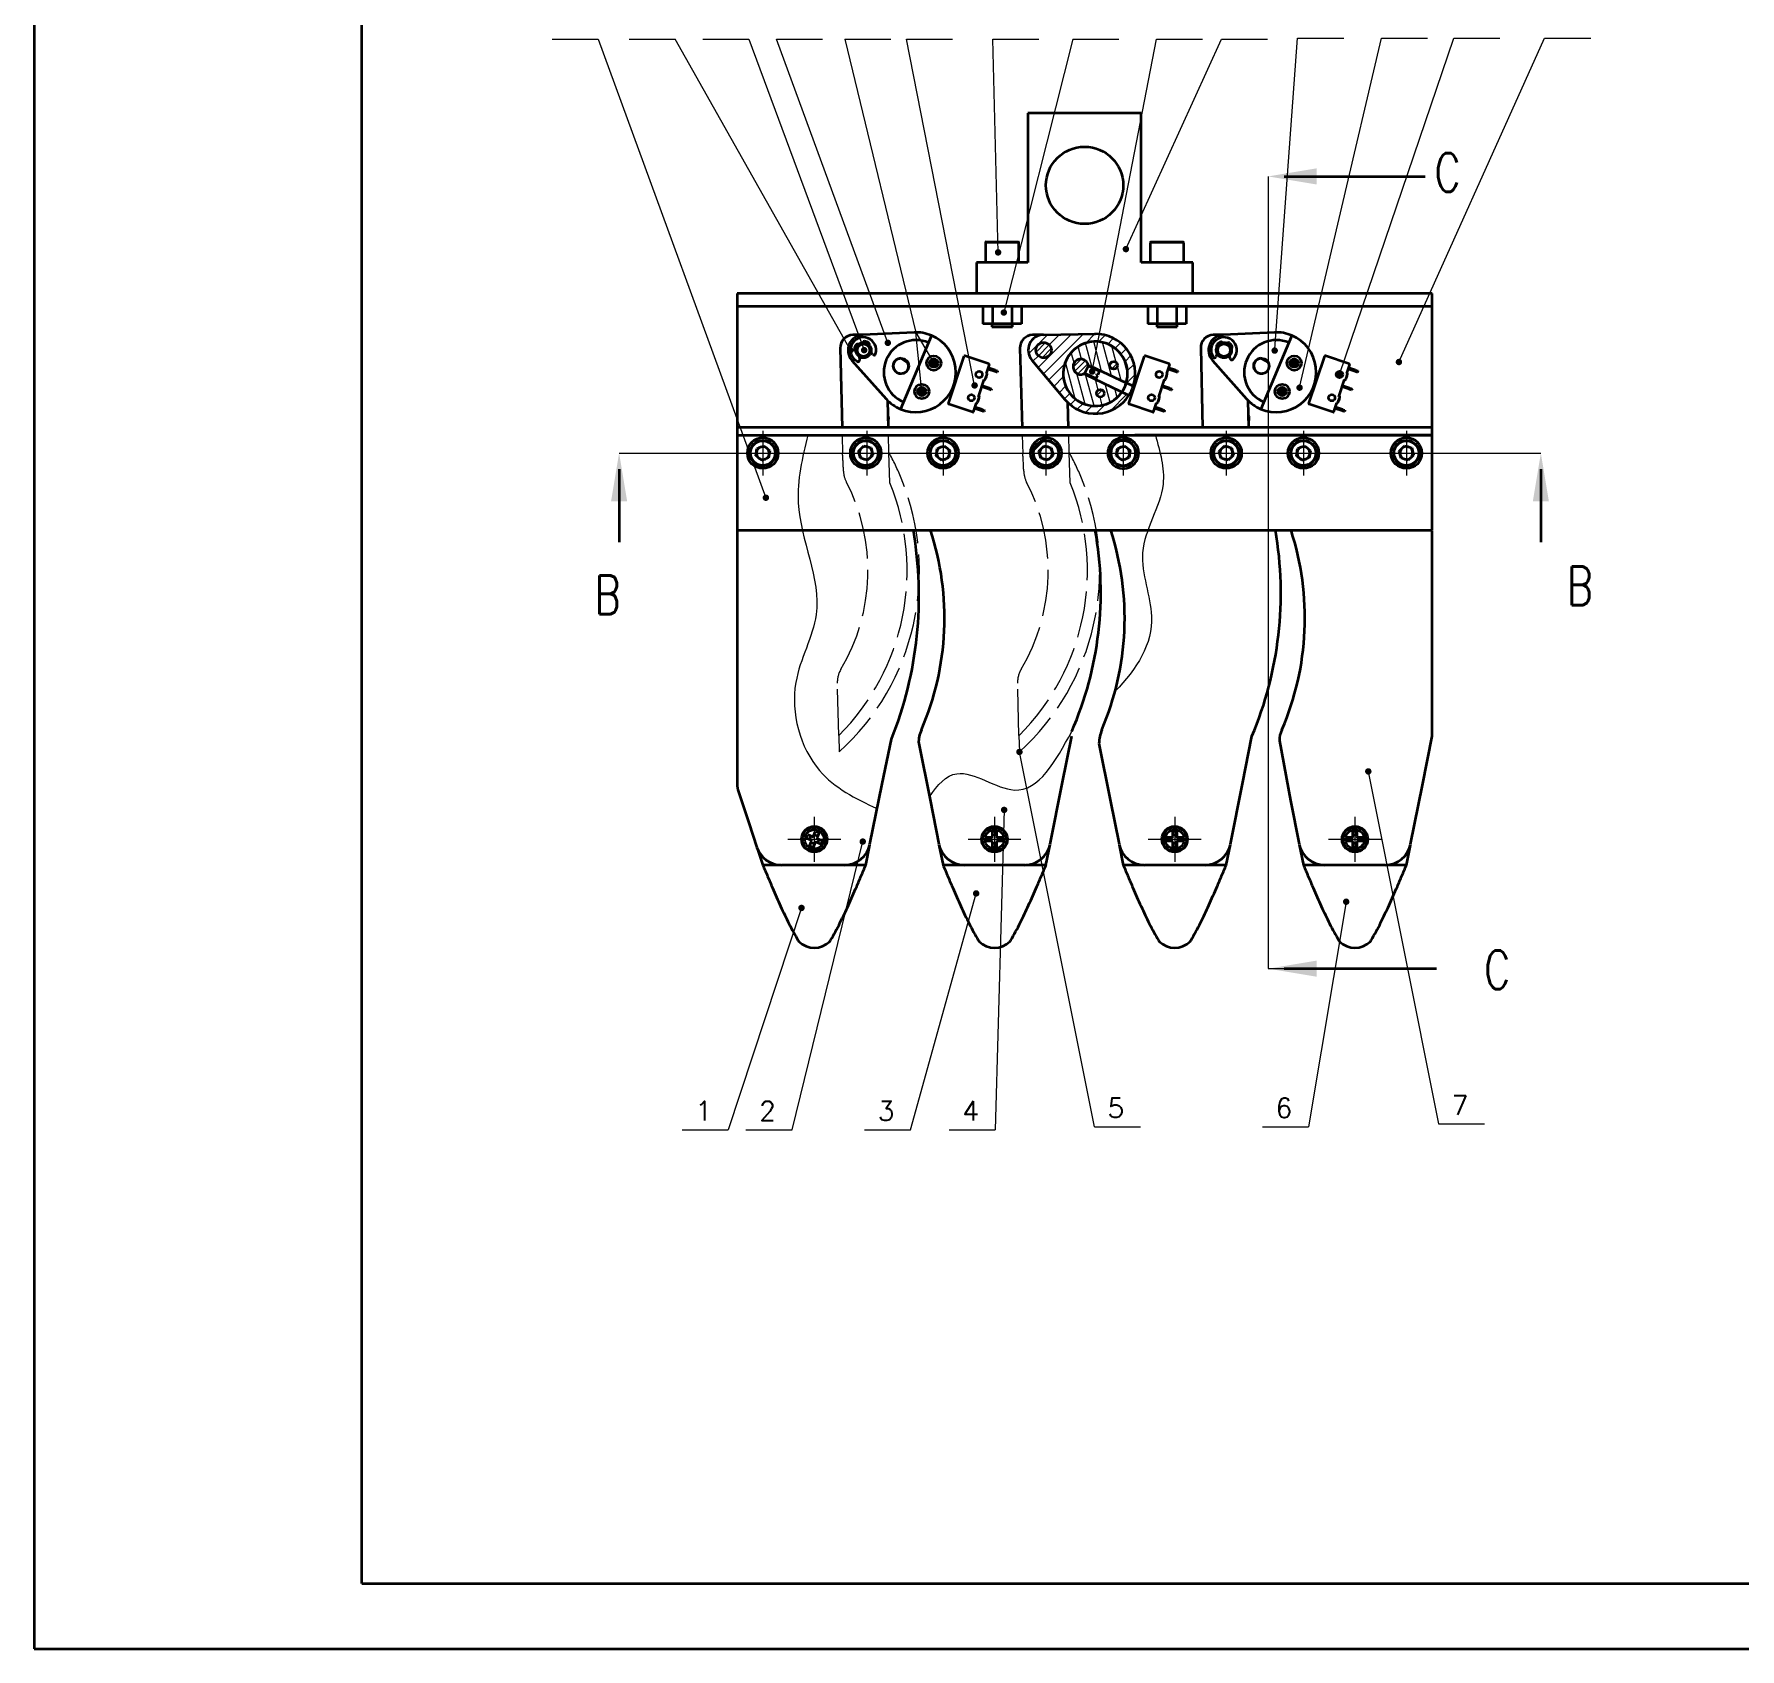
# Model space of a CAD drawing. Header units: millimetres. Extents: x -911 to -609, y -101 to 113.
# Drawn here: x -911.4 to -778.8, y -101.3 to 24.1 of the extents above; entities that cross this region are included whole.
import ezdxf

# ---------------------------------------------------------------- set-up
doc = ezdxf.new("R2010")
doc.units = ezdxf.units.MM
doc.header["$LTSCALE"] = 0.3
doc.linetypes.add('ACAD_ISO02W100', pattern=[15, 12, -3])
doc.linetypes.add('CENTER', pattern=[50.8, 31.75, -6.35, 6.35, -6.35])
for name, color, linetype, lineweight in [('中心线', 7, 'CENTER', 20), ('剖面线', 7, 'Continuous', 20), ('图框', 7, 'Continuous', 35), ('尺寸线', 7, 'Continuous', 20), ('粗实线', 7, 'Continuous', 35), ('虚线', 7, 'ACAD_ISO02W100', 20)]:
    doc.layers.add(name, color=color, linetype=linetype, lineweight=lineweight)
doc.styles.add('SLDTEXTSTYLE0', font='TXT', dxfattribs={"width": 0.75, "bigfont": 'bigfont'})
doc.styles.add('我的样式', font='txt.shx', dxfattribs={"bigfont": 'gbcbig.shx'})

msp = doc.modelspace()

# ---------------------------------------------------------------- hatches: boundary and pattern name
at = {"layer": '剖面线'}
h = msp.add_hatch(dxfattribs=at)
h.set_pattern_fill('ANSI31', color=256, scale=0.2, style=0)
h.paths.add_polyline_path([(-826.514, -2.991), (-825.964, -3.243, 0.5105142), (-828.909, 0.825), (-832.949, 0.761), (-832.976, 0.761, 0.6234182), (-833.849, -1.21), (-831.285, -4.267, 0.5058236), (-826.3, -3.95), (-826.847, -3.689, -12.8641241)])
h.paths.add_polyline_path([(-832.33, -0.438, -1), (-833.53, -0.438, -1)], flags=16)
h = msp.add_hatch(dxfattribs=at)
h.set_pattern_fill('ANSI31', color=256, scale=0.1, style=0)
edge = h.paths.add_edge_path()
edge.add_line((-829.799, -2.279), (-829.799, -2.279))
edge.add_spline(control_points=[(-829.799, -2.279), (-829.799, -2.279), (-829.799, -2.279), (-829.799, -2.279)], knot_values=[0.9998418, 0.9998418, 0.9998418, 0.9998418, 1, 1, 1, 1], degree=3, periodic=0)
edge.add_arc((-830.046, -1.732), 0.6, 294.38684, 312.88938)
edge.add_line((-829.638, -2.172), (-829.638, -1.942))
edge.add_line((-829.638, -1.942), (-829.452, -1.812))
edge.add_arc((-830.046, -1.732), 0.6, 352.36605, 397.06116)
edge.add_arc((-830.046, -1.732), 0.6, 37.06116, 294.38573)
h.paths.add_polyline_path([(-833.53, -0.438, 1), (-832.33, -0.438, 1)])
h.paths.add_polyline_path([(-827.79, -1.624, 1), (-827.19, -1.624, 1)])
h.paths.add_polyline_path([(-828.224, -3.789, 1), (-828.824, -3.789, 1)])
h = msp.add_hatch(dxfattribs=at)
h.set_pattern_fill('ANSI31', color=256, scale=0.2, angle=60, style=0)
h.paths.add_polyline_path([(-826.847, -3.689), (-829.799, -2.279, -2.7412524), (-829.466, -1.582), (-826.514, -2.991, 12.8641241)])
h.paths.add_polyline_path([(-827.19, -1.624, -1), (-827.79, -1.624, -1)], flags=16)
h.paths.add_polyline_path([(-828.224, -3.789, -1), (-828.824, -3.789, -1)], flags=16)
at = {"layer": '粗实线'}
h = msp.add_hatch(dxfattribs=at)
h.set_pattern_fill('ANSI31', color=256, style=0)
h.set_pattern_definition([(45, (-946.5234, -301.1568), (-2.245064, 2.245064), [])])
edge = h.paths.add_edge_path(flags=0)
edge.add_arc((-840.748, -8.436), 1.2, 0, 360)
edge = h.paths.add_edge_path(flags=0)
edge.add_arc((-840.748, -8.436), 0.6, 0, 360)
h = msp.add_hatch(dxfattribs=at)
h.set_pattern_fill('ANSI31', color=256, style=0)
h.set_pattern_definition([(45, (-960.5234, -301.1568), (-2.245064, 2.245064), [])])
edge = h.paths.add_edge_path(flags=0)
edge.add_arc((-832.748, -8.436), 1.2, 0, 360)
edge = h.paths.add_edge_path(flags=0)
edge.add_arc((-832.748, -8.436), 0.6, 0, 360)

# ---------------------------------------------------------------- linework, layer by layer
at = {"layer": '中心线'}
for p, q in [((-854.748, -6.695), (-854.748, -10.178)), ((-846.671, -6.695), (-846.671, -10.178)), ((-840.748, -6.695), (-840.748, -10.178)), ((-832.748, -6.695), (-832.748, -10.178)), ((-826.748, -6.695), (-826.748, -10.178)), ((-818.748, -6.695), (-818.748, -10.178)), ((-812.748, -6.695), (-812.748, -10.178)), ((-804.748, -6.695), (-804.748, -10.178)), ((-850.748, -36.695), (-850.748, -40.178)), ((-836.748, -36.695), (-836.748, -40.178)), ((-822.748, -36.695), (-822.748, -40.178)), ((-808.748, -36.695), (-808.748, -40.178)), ((-852.801, -38.436), (-848.695, -38.436)), ((-838.801, -38.436), (-834.695, -38.436)), ((-824.801, -38.436), (-820.695, -38.436)), ((-810.801, -38.436), (-806.695, -38.436))]:
    msp.add_line(p, q, dxfattribs=at)
at = {"layer": '中心线', "ltscale": 0.5}
for p, q in [((-856.801, -8.436), (-839.548, -8.436)), ((-839.548, -8.436), (-825.859, -8.436)), ((-825.859, -8.436), (-802.695, -8.436))]:
    msp.add_line(p, q, dxfattribs=at)
at = {"layer": '图框'}
for p, q in [((-911.357, 112.512), (-911.357, -101.328)), ((-885.902, -96.237), (-885.902, 107.399)), ((-885.902, -96.237), (-614.048, -96.237)), ((-911.357, -101.328), (-608.957, -101.328)), ((-911.357, -101.328), (-608.957, -101.328))]:
    msp.add_line(p, q, dxfattribs=at)
at = {"layer": '尺寸线'}
for p, q in [((-871.122, 23.706), (-867.543, 23.706)), ((-867.543, 23.706), (-854.509, -11.903)), ((-865.14, 23.706), (-861.562, 23.706)), ((-847.942, -0.439), (-861.562, 23.706)), ((-859.405, 23.706), (-855.827, 23.706)), ((-855.827, 23.706), (-846.874, -0.438)), ((-853.685, 23.706), (-850.107, 23.706)), ((-845.039, 0.127), (-853.685, 23.706)), ((-848.382, 23.706), (-844.804, 23.706)), ((-848.382, 23.706), (-842.853, 0.942)), ((-843.593, 23.706), (-840.015, 23.706)), ((-838.292, -3.182), (-843.593, 23.706)), ((-836.872, 23.706), (-833.293, 23.706)), ((-836.468, 7.154), (-836.872, 23.706)), ((-830.675, 23.706), (-836.023, 2.48)), ((-830.675, 23.706), (-827.097, 23.706)), ((-829.16, -2.094), (-824.161, 23.706)), ((-826.541, 7.41), (-819.118, 23.706)), ((-824.161, 23.706), (-820.583, 23.706)), ((-819.118, 23.706), (-815.54, 23.706)), ((-814.981, -0.349), (-813.197, 23.805)), ((-813.197, 23.805), (-809.619, 23.805)), ((-813.049, -3.354), (-806.683, 23.805)), ((-809.948, -2.334), (-801.066, 23.805)), ((-806.683, 23.805), (-803.105, 23.805)), ((-805.329, -1.362), (-794.009, 23.805)), ((-801.066, 23.805), (-797.487, 23.805)), ((-794.009, 23.805), (-790.431, 23.805)), ((-815.483, 13.056), (-815.483, -48.487)), ((-842.853, 0.942), (-841.465, -1.442)), ((-842.398, -3.653), (-842.853, 0.942)), ((-811.997, -3.365), (-811.997, -3.365)), ((-811.997, -3.365), (-811.997, -3.365)), ((-865.911, -8.436), (-794.304, -8.436)), ((-828.992, -60.768), (-834.811, -31.65)), ((-807.709, -33.163), (-802.255, -60.55)), ((-835.999, -36.155), (-836.692, -60.999)), ((-852.479, -60.999), (-846.985, -38.616)), ((-843.264, -60.999), (-838.173, -42.64)), ((-809.428, -43.286), (-812.36, -60.768)), ((-851.742, -43.772), (-857.443, -60.999)), ((-815.483, -48.487), (-812.566, -48.487)), ((-828.992, -60.768), (-825.414, -60.768)), ((-815.938, -60.768), (-812.36, -60.768)), ((-802.255, -60.55), (-798.676, -60.55)), ((-861.021, -60.999), (-857.443, -60.999)), ((-856.057, -60.999), (-852.479, -60.999)), ((-846.842, -60.999), (-843.264, -60.999)), ((-840.271, -60.999), (-836.692, -60.999))]:
    msp.add_line(p, q, dxfattribs=at)
at = {"layer": '尺寸线', "const_width": 0.25}
for points in [[(-836.593, 7.154, -1), (-836.343, 7.154, -1)], [(-826.666, 7.41, -1), (-826.416, 7.41, -1)], [(-836.148, 2.48, -1), (-835.898, 2.48, -1)], [(-845.164, 0.127, -1), (-844.914, 0.127, -1)], [(-848.067, -0.451, -1), (-847.817, -0.451, -1)], [(-846.999, -0.438, -1), (-846.749, -0.438, -1)], [(-841.59, -1.442, -1), (-841.34, -1.442, -1)], [(-815.106, -0.474, -1), (-814.856, -0.474, -1)], [(-805.454, -1.362, -1), (-805.204, -1.362, -1)], [(-829.285, -2.094, -1), (-829.035, -2.094, -1)], [(-810.073, -2.334, -1), (-809.823, -2.334, -1)], [(-842.523, -3.653, -1), (-842.273, -3.653, -1)], [(-838.417, -3.182, -1), (-838.167, -3.182, -1)], [(-813.174, -3.354, -1), (-812.924, -3.354, -1)], [(-854.634, -11.903, -1), (-854.384, -11.903, -1)], [(-834.936, -31.65, -1), (-834.686, -31.65, -1)], [(-807.834, -33.163, -1), (-807.584, -33.163, -1)], [(-836.124, -36.155, -1), (-835.874, -36.155, -1)], [(-847.11, -38.616, -1), (-846.86, -38.616, -1)], [(-838.298, -42.64, -1), (-838.048, -42.64, -1)], [(-851.867, -43.772, -1), (-851.617, -43.772, -1)], [(-809.553, -43.286, -1), (-809.303, -43.286, -1)]]:
    msp.add_lwpolyline(points, format="xyb", close=True, dxfattribs=at)
at = {"layer": '尺寸线'}
for points, knots in [([(-851.257, -7.036), (-851.677, -8.781), (-852.796, -13.422), (-849.225, -20.047), (-853.168, -26.562), (-851.304, -33.341), (-847.556, -35.288), (-845.87, -36.049)], [0, 0, 0, 0, 5.303939, 14.1078725, 19.6095613, 26.6996429, 32.0701638, 32.0701638, 32.0701638, 32.0701638]), ([(-824.25, -7.036), (-823.885, -8.318), (-822.993, -11.45), (-826.211, -15.887), (-823.57, -21.902), (-825.682, -25.172), (-827.388, -26.962)], [0, 0, 0, 0, 3.8507957, 9.414289, 14.4012414, 21.2462328, 21.2462328, 21.2462328, 21.2462328]), ([(-841.808, -35.136), (-841.185, -34.208), (-839.456, -32.281), (-834.213, -36.416), (-832.018, -32.388), (-830.748, -30.059)], [1.1776836, 1.1776836, 1.1776836, 1.1776836, 4.1231946, 8.7678803, 15.1371225, 15.1371225, 15.1371225, 15.1371225])]:
    msp.add_open_spline(points, degree=3, knots=knots, dxfattribs=at)
for points in [[(-811.733, 12.431), (-815.483, 13.056), (-811.733, 13.681)], [(-866.536, -12.186), (-865.911, -8.436), (-865.286, -12.186)], [(-794.929, -12.186), (-794.304, -8.436), (-793.679, -12.186)], [(-811.733, -49.112), (-815.483, -48.487), (-811.733, -47.862)]]:
    msp.add_solid(points, dxfattribs=at)
at = {"layer": '粗实线'}
for p, q in [((-834.148, 17.964), (-834.148, 6.364)), ((-825.348, 17.964), (-834.148, 17.964)), ((-825.348, 6.364), (-825.348, 17.964)), ((-837.408, 7.964), (-834.888, 7.964)), ((-824.608, 7.964), (-822.088, 7.964)), ((-837.448, 7.924), (-837.448, 6.364)), ((-834.848, 7.924), (-837.448, 7.924)), ((-834.848, 6.364), (-834.848, 7.924)), ((-824.648, 7.924), (-824.648, 6.364)), ((-822.048, 7.924), (-824.648, 7.924)), ((-822.048, 6.364), (-822.048, 7.924)), ((-834.148, 6.364), (-838.148, 6.364)), ((-838.148, 6.364), (-838.148, 3.964)), ((-821.348, 6.364), (-825.348, 6.364)), ((-821.348, 3.964), (-821.348, 6.364)), ((-856.748, 3.964), (-856.748, 2.964)), ((-802.748, 3.964), (-856.748, 3.964)), ((-802.748, 3.964), (-856.748, 3.964)), ((-856.748, 3.564), (-856.748, 2.964)), ((-856.748, 2.964), (-839.548, 2.964)), ((-856.748, 2.964), (-856.748, -6.401)), ((-856.748, 2.964), (-802.748, 2.964)), ((-856.748, 2.964), (-856.748, -6.436)), ((-839.548, 2.964), (-825.859, 2.964)), ((-837.649, 2.964), (-837.649, 1.604)), ((-836.899, 2.964), (-836.899, 1.604)), ((-835.397, 2.964), (-835.397, 1.604)), ((-834.647, 2.964), (-834.647, 1.604)), ((-824.849, 2.964), (-824.849, 1.604)), ((-824.099, 2.964), (-824.099, 1.604)), ((-822.597, 2.964), (-822.597, 1.604)), ((-821.847, 2.964), (-821.847, 1.604)), ((-802.748, 2.964), (-802.748, 3.964)), ((-802.748, -7.036), (-802.748, 3.564)), ((-802.748, -6.405), (-802.748, 2.964)), ((-836.899, 1.604), (-837.649, 1.604)), ((-836.948, 1.604), (-836.948, 1.384)), ((-836.948, 1.384), (-836.928, 1.364)), ((-836.948, 1.384), (-835.348, 1.384)), ((-835.368, 1.364), (-836.928, 1.364)), ((-835.397, 1.604), (-836.899, 1.604)), ((-834.647, 1.604), (-835.397, 1.604)), ((-835.368, 1.364), (-835.348, 1.384)), ((-835.348, 1.384), (-835.348, 1.604)), ((-824.099, 1.604), (-824.849, 1.604)), ((-824.148, 1.604), (-824.148, 1.384)), ((-824.148, 1.384), (-824.128, 1.364)), ((-824.148, 1.384), (-822.548, 1.384)), ((-822.568, 1.364), (-824.128, 1.364)), ((-822.597, 1.604), (-824.099, 1.604)), ((-821.847, 1.604), (-822.597, 1.604)), ((-822.568, 1.364), (-822.548, 1.384)), ((-822.548, 1.384), (-822.548, 1.604)), ((-846.964, 0.761), (-847.751, 0.744)), ((-842.991, 0.939), (-846.978, 0.76)), ((-841.646, 0.697), (-844.059, -5.014)), ((-832.949, 0.761), (-833.801, 0.738)), ((-832.949, 0.761), (-828.909, 0.825)), ((-818.964, 0.761), (-819.751, 0.744)), ((-814.991, 0.939), (-818.978, 0.76)), ((-813.646, 0.697), (-816.059, -5.014)), ((-848.728, -0.278), (-848.593, -6.436)), ((-847.821, -1.236), (-845.169, -4.218)), ((-847.259, -0.948), (-847.23, -1.206)), ((-846.197, -0.777), (-846.358, -0.575)), ((-844.034, -1.068), (-843.469, -1.416)), ((-841.694, -1.469), (-841.602, -1.257)), ((-841.602, -1.257), (-841.373, -1.23)), ((-841.465, -1.442), (-841.602, -1.257)), ((-841.465, -1.442), (-841.373, -1.23)), ((-841.373, -1.23), (-841.235, -1.415)), ((-840.322, -4.589), (-839.097, -0.908)), ((-837.186, -1.502), (-839.046, -0.883)), ((-834.773, -0.289), (-834.604, -6.436)), ((-833.849, -1.21), (-831.285, -4.267)), ((-826.322, -4.589), (-825.097, -0.908)), ((-823.186, -1.502), (-825.046, -0.883)), ((-820.728, -0.278), (-820.593, -6.436)), ((-819.821, -1.236), (-817.169, -4.218)), ((-819.45, -0.727), (-819.551, -0.966)), ((-818.441, -1.099), (-818.482, -0.843)), ((-816.071, -1.071), (-815.486, -1.383)), ((-813.695, -1.442), (-813.58, -1.242)), ((-813.58, -1.242), (-813.349, -1.242)), ((-813.465, -1.442), (-813.58, -1.242)), ((-813.465, -1.442), (-813.349, -1.242)), ((-813.349, -1.242), (-813.234, -1.442)), ((-812.322, -4.589), (-811.097, -0.908)), ((-809.186, -1.502), (-811.046, -0.883)), ((-841.465, -1.442), (-841.694, -1.469)), ((-841.556, -1.654), (-841.694, -1.469)), ((-841.465, -1.442), (-841.556, -1.654)), ((-841.327, -1.627), (-841.556, -1.654)), ((-841.465, -1.442), (-841.235, -1.415)), ((-841.465, -1.442), (-841.327, -1.627)), ((-841.235, -1.415), (-841.327, -1.627)), ((-837.464, -2.716), (-837.331, -2.318)), ((-837.161, -1.552), (-837.395, -2.254)), ((-837.395, -2.254), (-837.357, -2.267)), ((-837.369, -2.177), (-837.351, -2.269)), ((-836.731, -2.096), (-837.281, -1.913)), ((-836.699, -2.001), (-837.249, -1.818)), ((-836.731, -2.096), (-836.699, -2.001)), ((-836.509, -2.064), (-836.541, -2.159)), ((-829.724, -2.238), (-829.45, -1.665)), ((-829.724, -2.238), (-829.644, -2.353)), ((-829.724, -2.238), (-828.856, -2.653)), ((-826.3, -3.95), (-829.644, -2.353)), ((-829.466, -1.582), (-829.466, -1.582)), ((-829.45, -1.665), (-829.311, -1.655)), ((-829.45, -1.665), (-828.583, -2.08)), ((-829.311, -1.655), (-826.514, -2.991)), ((-828.886, -2.715), (-828.741, -2.411)), ((-828.831, -2.368), (-828.788, -2.278)), ((-828.831, -2.368), (-828.741, -2.411)), ((-828.788, -2.278), (-828.698, -2.321)), ((-828.743, -2.299), (-828.698, -2.321)), ((-828.698, -2.321), (-828.553, -2.017)), ((-823.464, -2.716), (-823.331, -2.318)), ((-823.161, -1.552), (-823.395, -2.254)), ((-823.395, -2.254), (-823.357, -2.267)), ((-823.369, -2.177), (-823.351, -2.269)), ((-822.731, -2.096), (-823.281, -1.913)), ((-822.699, -2.001), (-823.249, -1.818)), ((-822.731, -2.096), (-822.699, -2.001)), ((-822.509, -2.064), (-822.541, -2.159)), ((-813.58, -1.642), (-813.695, -1.442)), ((-813.465, -1.442), (-813.695, -1.442)), ((-813.465, -1.442), (-813.58, -1.642)), ((-813.349, -1.642), (-813.58, -1.642)), ((-813.465, -1.442), (-813.234, -1.442)), ((-813.465, -1.442), (-813.349, -1.642)), ((-813.234, -1.442), (-813.349, -1.642)), ((-809.464, -2.716), (-809.331, -2.318)), ((-809.161, -1.552), (-809.395, -2.254)), ((-809.395, -2.254), (-809.357, -2.267)), ((-809.369, -2.177), (-809.351, -2.269)), ((-808.731, -2.096), (-809.281, -1.913)), ((-808.699, -2.001), (-809.249, -1.818)), ((-808.731, -2.096), (-808.699, -2.001)), ((-808.509, -2.064), (-808.541, -2.159)), ((-842.629, -3.653), (-842.514, -3.453)), ((-842.514, -3.853), (-842.629, -3.653)), ((-842.398, -3.653), (-842.629, -3.653)), ((-842.514, -3.453), (-842.283, -3.453)), ((-842.398, -3.653), (-842.514, -3.453)), ((-842.398, -3.653), (-842.514, -3.853)), ((-842.283, -3.853), (-842.514, -3.853)), ((-842.398, -3.653), (-842.283, -3.453)), ((-842.398, -3.653), (-842.167, -3.653)), ((-842.398, -3.653), (-842.283, -3.853)), ((-842.283, -3.453), (-842.167, -3.653)), ((-842.167, -3.653), (-842.283, -3.853)), ((-840.176, -3.723), (-840.176, -3.723)), ((-840.163, -3.695), (-840.162, -3.695)), ((-840.03, -3.437), (-839.987, -3.457)), ((-839.987, -3.457), (-839.949, -3.47)), ((-839.861, -3.078), (-839.888, -3.071)), ((-839.823, -3.09), (-839.861, -3.078)), ((-839.855, -2.957), (-839.855, -2.957)), ((-837.995, -4.057), (-837.553, -2.729)), ((-837.192, -3.481), (-837.742, -3.298)), ((-837.16, -3.386), (-837.71, -3.203)), ((-837.509, -2.743), (-837.578, -2.806)), ((-837.553, -2.729), (-837.515, -2.741)), ((-837.192, -3.481), (-837.16, -3.386)), ((-836.97, -3.449), (-837.002, -3.544)), ((-825.964, -3.243), (-826.514, -2.991)), ((-826.029, -3.437), (-825.987, -3.457)), ((-825.987, -3.457), (-825.949, -3.47)), ((-825.987, -3.457), (-825.949, -3.47)), ((-825.861, -3.078), (-825.912, -3.068)), ((-825.861, -3.078), (-825.889, -3.071)), ((-825.823, -3.09), (-825.861, -3.078)), ((-825.823, -3.09), (-825.861, -3.078)), ((-825.859, -2.968), (-825.859, -2.968)), ((-823.995, -4.057), (-823.553, -2.729)), ((-823.192, -3.481), (-823.742, -3.298)), ((-823.16, -3.386), (-823.71, -3.203)), ((-823.509, -2.743), (-823.578, -2.806)), ((-823.553, -2.729), (-823.515, -2.741)), ((-823.192, -3.481), (-823.16, -3.386)), ((-822.97, -3.449), (-823.002, -3.544)), ((-814.629, -3.653), (-814.514, -3.453)), ((-814.514, -3.853), (-814.629, -3.653)), ((-814.398, -3.653), (-814.629, -3.653)), ((-814.514, -3.453), (-814.283, -3.453)), ((-814.398, -3.653), (-814.514, -3.453)), ((-814.398, -3.653), (-814.514, -3.853)), ((-814.283, -3.853), (-814.514, -3.853)), ((-814.398, -3.653), (-814.283, -3.453)), ((-814.398, -3.653), (-814.167, -3.653)), ((-814.398, -3.653), (-814.283, -3.853)), ((-814.283, -3.453), (-814.167, -3.653)), ((-814.167, -3.653), (-814.283, -3.853)), ((-812.176, -3.723), (-812.176, -3.723)), ((-812.176, -3.723), (-812.176, -3.723)), ((-812.029, -3.438), (-811.987, -3.457)), ((-811.987, -3.457), (-811.949, -3.47)), ((-811.861, -3.078), (-811.89, -3.07)), ((-811.865, -2.986), (-811.865, -2.986)), ((-811.865, -2.986), (-811.865, -2.986)), ((-811.823, -3.09), (-811.861, -3.078)), ((-809.995, -4.057), (-809.553, -2.729)), ((-809.192, -3.481), (-809.742, -3.298)), ((-809.16, -3.386), (-809.71, -3.203)), ((-809.509, -2.743), (-809.578, -2.806)), ((-809.553, -2.729), (-809.515, -2.741)), ((-809.192, -3.481), (-809.16, -3.386)), ((-808.97, -3.449), (-809.002, -3.544)), ((-844.992, -6.436), (-845.037, -4.357)), ((-838.437, -5.259), (-840.296, -4.64)), ((-838.386, -5.234), (-838.153, -4.531)), ((-837.747, -5.151), (-838.298, -4.968)), ((-837.716, -5.056), (-838.266, -4.873)), ((-838.109, -4.546), (-838.178, -4.609)), ((-838.153, -4.531), (-838.115, -4.544)), ((-838.064, -4.519), (-837.931, -4.12)), ((-837.957, -4.07), (-837.995, -4.057)), ((-837.969, -3.98), (-837.951, -4.072)), ((-837.747, -5.151), (-837.716, -5.056)), ((-837.526, -5.119), (-837.558, -5.214)), ((-831.002, -6.436), (-831.055, -4.513)), ((-824.437, -5.259), (-826.296, -4.64)), ((-824.386, -5.234), (-824.153, -4.531)), ((-823.747, -5.151), (-824.298, -4.968)), ((-823.716, -5.056), (-824.266, -4.873)), ((-824.109, -4.546), (-824.178, -4.609)), ((-824.153, -4.531), (-824.115, -4.544)), ((-824.064, -4.519), (-823.931, -4.12)), ((-823.957, -4.07), (-823.995, -4.057)), ((-823.969, -3.98), (-823.951, -4.072)), ((-823.747, -5.151), (-823.716, -5.056)), ((-823.526, -5.119), (-823.558, -5.214)), ((-816.992, -6.436), (-817.037, -4.357)), ((-810.437, -5.259), (-812.296, -4.64)), ((-810.386, -5.234), (-810.153, -4.531)), ((-809.747, -5.151), (-810.298, -4.968)), ((-809.716, -5.056), (-810.266, -4.873)), ((-810.109, -4.546), (-810.178, -4.609)), ((-810.153, -4.531), (-810.115, -4.544)), ((-810.064, -4.519), (-809.931, -4.12)), ((-809.957, -4.07), (-809.995, -4.057)), ((-809.969, -3.98), (-809.951, -4.072)), ((-809.747, -5.151), (-809.716, -5.056)), ((-809.526, -5.119), (-809.558, -5.214)), ((-856.748, -6.436), (-856.748, -14.436)), ((-856.748, -6.436), (-856.748, -7.036)), ((-802.748, -6.436), (-856.748, -6.436)), ((-839.548, -6.436), (-856.748, -6.436)), ((-825.859, -6.436), (-839.548, -6.436)), ((-802.748, -7.036), (-802.748, -6.436)), ((-856.748, -7.036), (-802.748, -7.036)), ((-855.199, -8.076), (-854.661, -7.866)), ((-854.661, -7.866), (-854.21, -8.226)), ((-847.304, -8.281), (-846.891, -7.877)), ((-846.891, -7.877), (-846.335, -8.033)), ((-841.199, -8.076), (-840.661, -7.866)), ((-840.661, -7.866), (-840.21, -8.226)), ((-833.304, -8.281), (-832.891, -7.877)), ((-832.891, -7.877), (-832.335, -8.033)), ((-827.199, -8.076), (-826.661, -7.866)), ((-826.661, -7.866), (-826.21, -8.226)), ((-802.748, -7.036), (-825.859, -7.036)), ((-819.304, -8.281), (-818.891, -7.877)), ((-818.891, -7.877), (-818.335, -8.033)), ((-813.199, -8.076), (-812.661, -7.866)), ((-812.661, -7.866), (-812.21, -8.226)), ((-805.304, -8.281), (-804.891, -7.877)), ((-804.891, -7.877), (-804.335, -8.033)), ((-802.748, -14.436), (-802.748, -7.036)), ((-855.286, -8.647), (-855.199, -8.076)), ((-854.835, -9.007), (-855.286, -8.647)), ((-854.297, -8.797), (-854.835, -9.007)), ((-854.21, -8.226), (-854.297, -8.797)), ((-847.161, -8.84), (-847.304, -8.281)), ((-846.604, -8.996), (-847.161, -8.84)), ((-846.192, -8.592), (-846.604, -8.996)), ((-846.335, -8.033), (-846.192, -8.592)), ((-841.286, -8.647), (-841.199, -8.076)), ((-840.835, -9.007), (-841.286, -8.647)), ((-840.297, -8.797), (-840.835, -9.007)), ((-840.21, -8.226), (-840.297, -8.797)), ((-833.161, -8.84), (-833.304, -8.281)), ((-832.604, -8.996), (-833.161, -8.84)), ((-832.192, -8.592), (-832.604, -8.996)), ((-832.335, -8.033), (-832.192, -8.592)), ((-827.286, -8.647), (-827.199, -8.076)), ((-826.835, -9.007), (-827.286, -8.647)), ((-826.297, -8.797), (-826.835, -9.007)), ((-826.21, -8.226), (-826.297, -8.797)), ((-819.161, -8.84), (-819.304, -8.281)), ((-818.604, -8.996), (-819.161, -8.84)), ((-818.192, -8.592), (-818.604, -8.996)), ((-818.335, -8.033), (-818.192, -8.592)), ((-813.286, -8.647), (-813.199, -8.076)), ((-812.835, -9.007), (-813.286, -8.647)), ((-812.297, -8.797), (-812.835, -9.007)), ((-812.21, -8.226), (-812.297, -8.797)), ((-805.161, -8.84), (-805.304, -8.281)), ((-804.604, -8.996), (-805.161, -8.84)), ((-804.192, -8.592), (-804.604, -8.996)), ((-804.335, -8.033), (-804.192, -8.592)), ((-856.748, -14.436), (-839.548, -14.436)), ((-856.748, -14.436), (-856.748, -34.114)), ((-856.748, -14.436), (-856.748, -34.112)), ((-839.548, -14.436), (-825.859, -14.436)), ((-825.859, -14.436), (-802.748, -14.436)), ((-802.748, -30.436), (-802.748, -14.471)), ((-856.748, -34.436), (-856.748, -34.436)), ((-851.379, -38.338), (-851.26, -38.054)), ((-851.005, -38.495), (-851.379, -38.338)), ((-851.26, -38.054), (-850.886, -38.212)), ((-851.117, -38.448), (-850.998, -38.164)), ((-850.807, -38.179), (-850.65, -37.805)), ((-850.76, -38.067), (-850.476, -38.186)), ((-850.65, -37.805), (-850.366, -37.924)), ((-850.366, -37.924), (-850.523, -38.299)), ((-850.378, -38.425), (-850.498, -38.709)), ((-850.491, -38.377), (-850.117, -38.535)), ((-837.368, -38.59), (-837.368, -38.282)), ((-837.368, -38.282), (-836.962, -38.282)), ((-837.084, -38.59), (-837.084, -38.282)), ((-836.902, -37.816), (-836.594, -37.816)), ((-836.902, -38.222), (-836.902, -37.816)), ((-836.902, -38.1), (-836.594, -38.1)), ((-836.594, -37.816), (-836.594, -38.222)), ((-836.534, -38.282), (-836.128, -38.282)), ((-836.412, -38.282), (-836.412, -38.59)), ((-836.128, -38.282), (-836.128, -38.59)), ((-823.368, -38.59), (-823.368, -38.282)), ((-823.368, -38.282), (-822.962, -38.282)), ((-823.084, -38.59), (-823.084, -38.282)), ((-822.902, -37.816), (-822.594, -37.816)), ((-822.902, -38.222), (-822.902, -37.816)), ((-822.902, -38.1), (-822.594, -38.1)), ((-822.594, -37.816), (-822.594, -38.222)), ((-822.534, -38.282), (-822.128, -38.282)), ((-822.412, -38.282), (-822.412, -38.59)), ((-822.128, -38.282), (-822.128, -38.59)), ((-809.368, -38.59), (-809.368, -38.282)), ((-809.368, -38.282), (-808.962, -38.282)), ((-809.084, -38.59), (-809.084, -38.282)), ((-808.902, -37.816), (-808.594, -37.816)), ((-808.902, -38.222), (-808.902, -37.816)), ((-808.902, -38.1), (-808.594, -38.1)), ((-808.594, -37.816), (-808.594, -38.222)), ((-808.534, -38.282), (-808.128, -38.282)), ((-808.412, -38.282), (-808.412, -38.59)), ((-808.128, -38.282), (-808.128, -38.59)), ((-855.184, -39.128), (-854.748, -40.436)), ((-851.13, -38.948), (-850.973, -38.574)), ((-850.846, -39.068), (-851.13, -38.948)), ((-850.736, -38.806), (-851.02, -38.687)), ((-850.689, -38.693), (-850.846, -39.068)), ((-850.236, -38.819), (-850.61, -38.661)), ((-850.117, -38.535), (-850.236, -38.819)), ((-846.748, -40.436), (-846.433, -38.86)), ((-841.063, -38.86), (-840.748, -40.436)), ((-836.962, -38.59), (-837.368, -38.59)), ((-836.902, -39.056), (-836.902, -38.65)), ((-836.594, -38.773), (-836.902, -38.773)), ((-836.594, -39.056), (-836.902, -39.056)), ((-836.594, -38.65), (-836.594, -39.056)), ((-836.128, -38.59), (-836.534, -38.59)), ((-832.748, -40.436), (-832.427, -38.831)), ((-827.063, -38.86), (-826.748, -40.436)), ((-822.962, -38.59), (-823.368, -38.59)), ((-822.902, -39.056), (-822.902, -38.65)), ((-822.594, -38.773), (-822.902, -38.773)), ((-822.594, -39.056), (-822.902, -39.056)), ((-822.594, -38.65), (-822.594, -39.056)), ((-822.128, -38.59), (-822.534, -38.59)), ((-818.748, -40.436), (-818.427, -38.831)), ((-813.069, -38.831), (-812.748, -40.436)), ((-808.962, -38.59), (-809.368, -38.59)), ((-808.902, -39.056), (-808.902, -38.65)), ((-808.594, -38.773), (-808.902, -38.773)), ((-808.594, -39.056), (-808.902, -39.056)), ((-808.594, -38.65), (-808.594, -39.056)), ((-808.128, -38.59), (-808.534, -38.59)), ((-804.748, -40.436), (-804.439, -38.89)), ((-853.341, -40.436), (-854.748, -40.436)), ((-848.388, -40.437), (-853.306, -40.437)), ((-846.748, -40.436), (-848.353, -40.436)), ((-839.143, -40.436), (-840.748, -40.436)), ((-834.388, -40.437), (-839.108, -40.437)), ((-832.748, -40.436), (-834.353, -40.436)), ((-825.143, -40.436), (-826.748, -40.436)), ((-820.388, -40.437), (-825.108, -40.437)), ((-818.748, -40.436), (-820.353, -40.436)), ((-811.143, -40.436), (-812.748, -40.436)), ((-806.388, -40.437), (-811.108, -40.437)), ((-804.748, -40.436), (-806.353, -40.436))]:
    msp.add_line(p, q, dxfattribs=at)
for points in [[(-814.233, 13.056), (-803.28, 13.056)], [(-865.911, -9.686), (-865.911, -15.357)], [(-794.304, -9.686), (-794.304, -15.357)], [(-814.233, -48.487), (-802.401, -48.487)]]:
    msp.add_lwpolyline(points, dxfattribs=at)
at = {"layer": '粗实线', "flags": 128}
for points in [[(-836.541, -2.159), (-836.544, -2.158), (-836.555, -2.154), (-836.573, -2.148), (-836.596, -2.141), (-836.625, -2.131), (-836.658, -2.12), (-836.694, -2.108), (-836.731, -2.096)], [(-836.699, -2.001), (-836.662, -2.013), (-836.626, -2.025), (-836.594, -2.036), (-836.565, -2.046), (-836.541, -2.054), (-836.524, -2.059), (-836.513, -2.063), (-836.509, -2.064)], [(-822.541, -2.159), (-822.544, -2.158), (-822.555, -2.154), (-822.573, -2.148), (-822.596, -2.141), (-822.625, -2.131), (-822.658, -2.12), (-822.694, -2.108), (-822.731, -2.096)], [(-822.699, -2.001), (-822.662, -2.013), (-822.626, -2.025), (-822.594, -2.036), (-822.565, -2.046), (-822.541, -2.054), (-822.524, -2.059), (-822.513, -2.063), (-822.509, -2.064)], [(-808.541, -2.159), (-808.544, -2.158), (-808.555, -2.154), (-808.573, -2.148), (-808.596, -2.141), (-808.625, -2.131), (-808.658, -2.12), (-808.694, -2.108), (-808.731, -2.096)], [(-808.699, -2.001), (-808.662, -2.013), (-808.626, -2.025), (-808.594, -2.036), (-808.565, -2.046), (-808.541, -2.054), (-808.524, -2.059), (-808.513, -2.063), (-808.509, -2.064)], [(-837.002, -3.544), (-837.006, -3.543), (-837.016, -3.54), (-837.034, -3.534), (-837.057, -3.526), (-837.086, -3.516), (-837.119, -3.505), (-837.155, -3.493), (-837.192, -3.481)], [(-837.16, -3.386), (-837.123, -3.399), (-837.087, -3.41), (-837.055, -3.421), (-837.026, -3.431), (-837.002, -3.439), (-836.985, -3.445), (-836.974, -3.448), (-836.97, -3.449)], [(-823.002, -3.544), (-823.006, -3.543), (-823.016, -3.54), (-823.034, -3.534), (-823.057, -3.526), (-823.086, -3.516), (-823.119, -3.505), (-823.155, -3.493), (-823.192, -3.481)], [(-823.16, -3.386), (-823.123, -3.399), (-823.087, -3.41), (-823.055, -3.421), (-823.026, -3.431), (-823.002, -3.439), (-822.985, -3.445), (-822.974, -3.448), (-822.97, -3.449)], [(-809.002, -3.544), (-809.006, -3.543), (-809.016, -3.54), (-809.034, -3.534), (-809.057, -3.526), (-809.086, -3.516), (-809.119, -3.505), (-809.155, -3.493), (-809.192, -3.481)], [(-809.16, -3.386), (-809.123, -3.399), (-809.087, -3.41), (-809.055, -3.421), (-809.026, -3.431), (-809.002, -3.439), (-808.985, -3.445), (-808.974, -3.448), (-808.97, -3.449)], [(-837.558, -5.214), (-837.561, -5.213), (-837.572, -5.209), (-837.59, -5.204), (-837.613, -5.196), (-837.642, -5.186), (-837.675, -5.175), (-837.71, -5.163), (-837.747, -5.151)], [(-837.716, -5.056), (-837.679, -5.069), (-837.643, -5.08), (-837.61, -5.091), (-837.582, -5.101), (-837.558, -5.109), (-837.541, -5.115), (-837.53, -5.118), (-837.526, -5.119)], [(-823.558, -5.214), (-823.561, -5.213), (-823.572, -5.209), (-823.59, -5.204), (-823.613, -5.196), (-823.642, -5.186), (-823.675, -5.175), (-823.71, -5.163), (-823.747, -5.151)], [(-823.716, -5.056), (-823.679, -5.069), (-823.643, -5.08), (-823.61, -5.091), (-823.582, -5.101), (-823.558, -5.109), (-823.541, -5.115), (-823.53, -5.118), (-823.526, -5.119)], [(-809.558, -5.214), (-809.561, -5.213), (-809.572, -5.209), (-809.59, -5.204), (-809.613, -5.196), (-809.642, -5.186), (-809.675, -5.175), (-809.71, -5.163), (-809.747, -5.151)], [(-809.716, -5.056), (-809.679, -5.069), (-809.643, -5.08), (-809.61, -5.091), (-809.582, -5.101), (-809.558, -5.109), (-809.541, -5.115), (-809.53, -5.118), (-809.526, -5.119)], [(-832.426, -38.829), (-831.487, -34.129), (-830.748, -30.436)], [(-818.426, -38.829), (-817.487, -34.129), (-816.748, -30.436)], [(-804.426, -38.829), (-803.508, -34.238), (-802.748, -30.436)], [(-846.426, -38.829), (-845.487, -34.129), (-844.748, -30.659)], [(-842.637, -30.993), (-841.759, -35.381), (-841.069, -38.829)], [(-828.637, -30.993), (-827.759, -35.381), (-827.069, -38.829)], [(-814.597, -30.78), (-813.753, -35.412), (-813.069, -38.829)], [(-856.645, -34.744), (-855.838, -37.166), (-855.204, -39.069)], [(-852.016, -46.273), (-851.978, -46.33), (-851.948, -46.376)], [(-849.548, -46.376), (-849.51, -46.318), (-849.48, -46.273)], [(-838.016, -46.273), (-837.978, -46.33), (-837.948, -46.376)], [(-835.548, -46.376), (-835.51, -46.318), (-835.48, -46.273)], [(-824.016, -46.273), (-823.978, -46.33), (-823.948, -46.376)], [(-821.548, -46.376), (-821.51, -46.318), (-821.48, -46.273)], [(-810.016, -46.273), (-809.978, -46.33), (-809.948, -46.376)], [(-807.548, -46.376), (-807.51, -46.318), (-807.48, -46.273)]]:
    msp.add_lwpolyline(points, dxfattribs=at)
at = {"layer": '粗实线'}
for centre, radius in [((-829.748, 12.364), 3), ((-846.924, -0.438), 0.6), ((-846.924, -0.438), 0.485), ((-832.93, -0.438), 0.6), ((-818.924, -0.438), 0.6), ((-818.924, -0.438), 0.485), ((-844.013, -1.668), 0.6), ((-841.465, -1.442), 0.57), ((-841.465, -1.442), 0.33), ((-827.49, -1.624), 0.3), ((-816.013, -1.668), 0.6), ((-813.465, -1.442), 0.57), ((-813.465, -1.442), 0.33), ((-837.948, -2.334), 0.25), ((-823.948, -2.334), 0.25), ((-809.948, -2.334), 0.25), ((-842.398, -3.653), 0.57), ((-842.398, -3.653), 0.33), ((-838.548, -4.136), 0.25), ((-838.548, -4.136), 0.25), ((-828.524, -3.789), 0.3), ((-824.548, -4.136), 0.25), ((-824.548, -4.136), 0.25), ((-814.398, -3.653), 0.57), ((-814.398, -3.653), 0.33), ((-810.548, -4.136), 0.25), ((-810.548, -4.136), 0.25), ((-854.748, -8.436), 1.2), ((-854.748, -8.436), 1), ((-854.748, -8.436), 0.96), ((-846.748, -8.436), 1.2), ((-846.748, -8.436), 1), ((-846.748, -8.436), 0.96), ((-840.748, -8.436), 1.2), ((-840.748, -8.436), 1), ((-840.748, -8.436), 0.96), ((-832.748, -8.436), 1.2), ((-832.748, -8.436), 1), ((-832.748, -8.436), 0.96), ((-818.748, -8.436), 1.2), ((-818.748, -8.436), 1), ((-818.748, -8.436), 0.96), ((-812.748, -8.436), 1.2), ((-812.748, -8.436), 1), ((-812.748, -8.436), 0.96), ((-804.748, -8.436), 1.2), ((-804.748, -8.436), 1), ((-804.748, -8.436), 0.96), ((-850.748, -38.436), 1), ((-850.748, -38.436), 1), ((-850.748, -38.436), 0.948), ((-850.748, -38.436), 0.948), ((-850.748, -38.436), 0.748), ((-850.748, -38.436), 0.748), ((-836.748, -38.436), 1), ((-836.748, -38.436), 1), ((-836.748, -38.436), 0.948), ((-836.748, -38.436), 0.948), ((-836.748, -38.436), 0.748), ((-836.748, -38.436), 0.748), ((-822.748, -38.436), 1), ((-822.748, -38.436), 1), ((-822.748, -38.436), 0.948), ((-822.748, -38.436), 0.948), ((-822.748, -38.436), 0.748), ((-822.748, -38.436), 0.748), ((-808.748, -38.436), 1), ((-808.748, -38.436), 1), ((-808.748, -38.436), 0.948), ((-808.748, -38.436), 0.948), ((-808.748, -38.436), 0.748), ((-808.748, -38.436), 0.748)]:
    msp.add_circle(centre, radius, dxfattribs=at)
for centre, radius, start, end in [((-837.408, 7.924), 0.04, 90, 180), ((-834.888, 7.924), 0.04, 0, 90), ((-824.608, 7.924), 0.04, 90, 180), ((-822.088, 7.924), 0.04, 0, 90), ((-847.729, -0.256), 1, 91.26294, 181.26294), ((-846.924, -0.438), 1.2, 92.55928, 221.64139), ((-846.942, -0.439), 1, 342.55443, 242.49092), ((-847.402, -0.085), 0.12, 56.25277, 142.46322), ((-846.867, 0.136), 0.12, 82.58213, 168.79258), ((-846.942, -0.439), 0.7, 52.46322, 82.58213), ((-846.589, 0.021), 0.12, 326.25277, 52.46322), ((-842.853, -2.158), 2.5, 67.10034, 247.10034), ((-842.853, -2.158), 2.5, 67.10034, 157.10034), ((-842.853, -2.158), 3.1, 247.10034, 67.10034), ((-842.853, -2.158), 3.1, 67.10034, 92.55928), ((-833.773, -0.261), 1, 91.57547, 181.57547), ((-832.93, -0.438), 1.2, 90.90263, 219.98474), ((-828.909, -2.275), 2.5, 343.35936, 327.528), ((-828.909, -2.275), 2.5, 340.06961, 322.2897), ((-828.909, -2.275), 3.1, 341.82016, 90.90263), ((-819.729, -0.256), 1, 91.26294, 181.26294), ((-818.924, -0.438), 1.2, 92.55928, 221.64139), ((-818.924, -0.438), 1, 313.18933, 213.12582), ((-818.924, -0.438), 0.7, 113.09812, 143.21703), ((-819.152, 0.095), 0.12, 26.88767, 113.09812), ((-818.577, 0.026), 0.12, 53.21703, 139.42748), ((-818.924, -0.438), 0.7, 23.09812, 53.21703), ((-814.853, -2.158), 2.5, 67.10034, 247.10034), ((-814.853, -2.158), 2.5, 67.10034, 157.10034), ((-814.853, -2.158), 3.1, 247.10034, 67.10034), ((-814.853, -2.158), 3.1, 67.10034, 92.55928), ((-847.517, -0.364), 0.12, 172.58213, 258.79258), ((-846.942, -0.439), 0.7, 142.46322, 172.58213), ((-847.349, -1.219), 0.12, 242.49092, 6.52267), ((-846.103, -0.703), 0.12, 218.52267, 342.55443), ((-842.853, -2.158), 2.5, 157.10034, 247.10034), ((-844.013, -1.668), 0.6, 91.95858, 24.84396), ((-839.059, -0.921), 0.04, 71.59175, 161.59175), ((-830.046, -1.732), 0.6, 6.42731, 294.38577), ((-830.046, -1.732), 0.6, 104.17578, 302.51154), ((-825.059, -0.921), 0.04, 71.59175, 161.59175), ((-819.661, -0.919), 0.12, 213.12582, 337.15758), ((-819.389, -0.091), 0.12, 143.21703, 229.42748), ((-818.322, -1.08), 0.12, 189.15758, 313.18933), ((-818.391, -0.211), 0.12, 296.88767, 23.09812), ((-814.853, -2.158), 2.5, 157.10034, 247.10034), ((-816.013, -1.668), 0.6, 95.51465, 28.40003), ((-811.059, -0.921), 0.04, 71.59175, 161.59175), ((-837.948, -2.334), 0.6, 326.75664, 356.42686), ((-837.369, -2.305), 0.04, 341.59175, 71.59175), ((-837.199, -1.54), 0.04, 341.59175, 71.59175), ((-823.948, -2.334), 0.6, 326.75664, 356.42686), ((-823.369, -2.305), 0.04, 341.59175, 71.59175), ((-823.199, -1.54), 0.04, 341.59175, 71.59175), ((-809.948, -2.334), 0.6, 326.75664, 356.42686), ((-809.369, -2.305), 0.04, 341.59175, 71.59175), ((-809.199, -1.54), 0.04, 341.59175, 71.59175), ((-837.502, -2.703), 0.04, 251.59175, 341.59175), ((-828.909, -2.275), 3.1, 219.98474, 327.31019), ((-828.909, -2.275), 3.1, 327.31019, 341.82017), ((-825.924, -3.267), 0.2, 236.55466, 251.59175), ((-823.502, -2.703), 0.04, 251.59175, 341.59175), ((-809.502, -2.703), 0.04, 251.59175, 341.59175), ((-842.853, -2.158), 3.1, 221.64139, 247.10034), ((-840.284, -4.602), 0.04, 161.59175, 251.59175), ((-838.424, -5.221), 0.04, 251.59175, 341.59175), ((-838.102, -4.506), 0.04, 251.59175, 341.59175), ((-838.548, -4.136), 0.6, 326.75664, 356.42686), ((-837.969, -4.108), 0.04, 341.59175, 71.59175), ((-826.284, -4.602), 0.04, 161.59175, 251.59175), ((-824.424, -5.221), 0.04, 251.59175, 341.59175), ((-824.102, -4.506), 0.04, 251.59175, 341.59175), ((-824.548, -4.136), 0.6, 326.75664, 356.42686), ((-823.969, -4.108), 0.04, 341.59175, 71.59175), ((-814.853, -2.158), 3.1, 221.64139, 247.10034), ((-812.284, -4.602), 0.04, 161.59175, 251.59175), ((-810.424, -5.221), 0.04, 251.59175, 341.59175), ((-810.102, -4.506), 0.04, 251.59175, 341.59175), ((-810.548, -4.136), 0.6, 326.75664, 356.42686), ((-809.969, -4.108), 0.04, 341.59175, 71.59175), ((-845.563, -5.753), 0.6, 339.31334, 23.21254), ((-817.563, -5.753), 0.6, 339.31334, 23.21254), ((-854.748, -8.436), 0.5, 51.35827, 111.35827), ((-846.748, -8.436), 0.5, 74.39165, 134.39165), ((-840.748, -8.436), 0.5, 51.35827, 111.35827), ((-832.748, -8.436), 0.5, 74.39165, 134.39165), ((-826.748, -8.436), 1.2, 42.17109, 317.82891), ((-826.748, -8.436), 1, 27.20554, 332.79446), ((-826.748, -8.436), 0.96, 22.11512, 337.88488), ((-826.748, -8.436), 0.5, 51.35827, 111.35827), ((-826.748, -8.436), 1.2, 317.82891, 42.17109), ((-818.748, -8.436), 0.5, 74.39165, 134.39165), ((-812.748, -8.436), 0.5, 51.35827, 111.35827), ((-804.748, -8.436), 0.5, 74.39165, 134.39165), ((-854.748, -8.436), 0.5, 171.35827, 231.35827), ((-854.748, -8.436), 0.5, 111.35827, 171.35827), ((-854.748, -8.436), 0.5, 231.35827, 291.35827), ((-854.748, -8.436), 0.5, 291.35827, 351.35827), ((-854.748, -8.436), 0.5, 351.35827, 51.35827), ((-846.748, -8.436), 0.5, 134.39165, 194.39165), ((-846.748, -8.436), 0.5, 194.39165, 254.39165), ((-846.748, -8.436), 0.5, 254.39165, 314.39165), ((-846.748, -8.436), 0.5, 14.39165, 74.39165), ((-846.748, -8.436), 0.5, 314.39165, 14.39165), ((-840.748, -8.436), 0.5, 171.35827, 231.35827), ((-840.748, -8.436), 0.5, 111.35827, 171.35827), ((-840.748, -8.436), 0.5, 231.35827, 291.35827), ((-840.748, -8.436), 0.5, 291.35827, 351.35827), ((-840.748, -8.436), 0.5, 351.35827, 51.35827), ((-832.748, -8.436), 0.5, 134.39165, 194.39165), ((-832.748, -8.436), 0.5, 194.39165, 254.39165), ((-832.748, -8.436), 0.5, 254.39165, 314.39165), ((-832.748, -8.436), 0.5, 14.39165, 74.39165), ((-832.748, -8.436), 0.5, 314.39165, 14.39165), ((-826.748, -8.436), 0.5, 171.35827, 231.35827), ((-826.748, -8.436), 0.5, 111.35827, 171.35827), ((-826.748, -8.436), 0.5, 231.35827, 291.35827), ((-826.748, -8.436), 0.5, 291.35827, 351.35827), ((-826.748, -8.436), 0.5, 351.35827, 51.35827), ((-826.748, -8.436), 1, 332.79446, 27.20554), ((-826.748, -8.436), 0.96, 337.88488, 22.11512), ((-818.748, -8.436), 0.5, 134.39165, 194.39165), ((-818.748, -8.436), 0.5, 194.39165, 254.39165), ((-818.748, -8.436), 0.5, 254.39165, 314.39165), ((-818.748, -8.436), 0.5, 14.39165, 74.39165), ((-818.748, -8.436), 0.5, 314.39165, 14.39165), ((-812.748, -8.436), 0.5, 171.35827, 231.35827), ((-812.748, -8.436), 0.5, 111.35827, 171.35827), ((-812.748, -8.436), 0.5, 231.35827, 291.35827), ((-812.748, -8.436), 0.5, 291.35827, 351.35827), ((-812.748, -8.436), 0.5, 351.35827, 51.35827), ((-804.748, -8.436), 0.5, 134.39165, 194.39165), ((-804.748, -8.436), 0.5, 194.39165, 254.39165), ((-804.748, -8.436), 0.5, 254.39165, 314.39165), ((-804.748, -8.436), 0.5, 14.39165, 74.39165), ((-804.748, -8.436), 0.5, 314.39165, 14.39165), ((-872.614, -19.548), 30, 338.26083, 9.81002), ((-862.633, -21.247), 22, 336.73061, 18.03475), ((-855.489, -19.248), 27, 336.39529, 10.26505), ((-848.633, -21.247), 22, 336.73061, 18.03475), ((-843.246, -19.306), 28.74, 337.21612, 9.75588), ((-834.633, -21.247), 22, 336.73061, 18.03475), ((-840.581, -30.861), 2.06, 153.38503, 183.66888), ((-823.665, -31.453), 4.993, 162.34161, 174.71215), ((-813.141, -30.643), 1.462, 151.22352, 185.40068), ((-854.748, -34.112), 2, 180, 198.43495), ((-850.862, -38.156), 0.06, 247.21303, 337.21303), ((-850.468, -38.322), 0.06, 157.21303, 247.21303), ((-836.962, -38.222), 0.06, 270, 0), ((-836.534, -38.222), 0.06, 180, 270), ((-822.962, -38.222), 0.06, 270, 0), ((-822.534, -38.222), 0.06, 180, 270), ((-808.962, -38.222), 0.06, 270, 0), ((-808.534, -38.222), 0.06, 180, 270), ((-853.306, -38.437), 2, 198.43495, 270), ((-851.028, -38.551), 0.06, 337.21303, 67.21303), ((-850.634, -38.717), 0.06, 67.21303, 157.21303), ((-848.388, -38.437), 2, 270, 348.69007), ((-839.108, -38.437), 2, 191.30993, 270), ((-836.962, -38.65), 0.06, 0, 90), ((-836.534, -38.65), 0.06, 90, 180), ((-834.388, -38.437), 2, 270, 348.69007), ((-825.108, -38.437), 2, 191.30993, 270), ((-822.962, -38.65), 0.06, 0, 90), ((-822.534, -38.65), 0.06, 90, 180), ((-820.388, -38.437), 2, 270, 348.69007), ((-811.108, -38.437), 2, 191.30993, 270), ((-808.962, -38.65), 0.06, 0, 90), ((-808.534, -38.65), 0.06, 90, 180), ((-806.388, -38.437), 2, 270, 348.69007), ((-850.748, -45.17), 1.701, 225.14803, 314.85197), ((-836.748, -45.17), 1.701, 225.148, 314.852), ((-822.748, -45.17), 1.701, 225.14799, 314.85201), ((-808.748, -45.17), 1.701, 225.14798, 314.85202)]:
    msp.add_arc(centre, radius, start, end, dxfattribs=at)
for points, knots in [([(-826.8, -3.618), (-826.795, -3.61), (-826.778, -3.582), (-826.736, -3.512), (-826.682, -3.412), (-826.63, -3.303), (-826.586, -3.202), (-826.564, -3.14), (-826.555, -3.115)], [0, 0, 0, 0, 0.0770039, 0.2859164, 0.4960457, 0.6437364, 0.8511353, 1, 1, 1, 1]), ([(-826.559, -3.128), (-826.562, -3.135), (-826.569, -3.155), (-826.594, -3.219), (-826.637, -3.321), (-826.695, -3.438), (-826.743, -3.526), (-826.769, -3.566), (-826.772, -3.571)], [0, 0, 0, 0, 0.1150832, 0.32712, 0.5415678, 0.756147, 0.9683949, 1, 1, 1, 1]), ([(-854.749, -40.437), (-854.624, -40.733), (-854.373, -41.328), (-854.016, -42.162), (-853.681, -42.931), (-853.364, -43.638), (-853.044, -44.325), (-852.712, -45.003), (-852.369, -45.663), (-852.133, -46.068), (-852.015, -46.272)], [0, 0, 0, 0, 0.1371013, 0.2755614, 0.3904732, 0.5053849, 0.6236317, 0.7418787, 0.8703766, 1, 1, 1, 1]), ([(-849.481, -46.272), (-849.356, -46.056), (-849.105, -45.622), (-848.748, -44.933), (-848.413, -44.244), (-848.096, -43.56), (-847.776, -42.844), (-847.444, -42.079), (-847.101, -41.274), (-846.865, -40.717), (-846.747, -40.437)], [0, 0, 0, 0, 0.1371012, 0.2755617, 0.3904734, 0.5053848, 0.6236318, 0.7418787, 0.8703768, 1, 1, 1, 1]), ([(-840.749, -40.437), (-840.624, -40.733), (-840.373, -41.328), (-840.016, -42.162), (-839.681, -42.931), (-839.364, -43.638), (-839.044, -44.325), (-838.712, -45.003), (-838.369, -45.663), (-838.133, -46.068), (-838.015, -46.272)], [0, 0, 0, 0, 0.1371014, 0.2755615, 0.3904733, 0.5053849, 0.6236318, 0.7418789, 0.8703767, 1, 1, 1, 1]), ([(-835.481, -46.272), (-835.356, -46.056), (-835.105, -45.622), (-834.748, -44.933), (-834.413, -44.244), (-834.096, -43.56), (-833.776, -42.844), (-833.444, -42.079), (-833.101, -41.274), (-832.865, -40.717), (-832.747, -40.437)], [0, 0, 0, 0, 0.1371012, 0.2755619, 0.3904735, 0.5053849, 0.6236318, 0.7418789, 0.8703768, 1, 1, 1, 1]), ([(-826.749, -40.437), (-826.624, -40.733), (-826.373, -41.328), (-826.016, -42.162), (-825.681, -42.931), (-825.364, -43.638), (-825.044, -44.325), (-824.712, -45.003), (-824.369, -45.663), (-824.133, -46.068), (-824.015, -46.272)], [0, 0, 0, 0, 0.1371015, 0.2755617, 0.3904733, 0.5053849, 0.6236318, 0.7418788, 0.8703767, 1, 1, 1, 1]), ([(-821.481, -46.272), (-821.356, -46.056), (-821.105, -45.622), (-820.748, -44.933), (-820.413, -44.244), (-820.096, -43.56), (-819.776, -42.844), (-819.444, -42.079), (-819.101, -41.274), (-818.865, -40.717), (-818.747, -40.437)], [0, 0, 0, 0, 0.1371013, 0.2755618, 0.3904735, 0.5053849, 0.6236317, 0.7418788, 0.8703767, 1, 1, 1, 1]), ([(-812.749, -40.437), (-812.624, -40.733), (-812.373, -41.328), (-812.016, -42.162), (-811.681, -42.931), (-811.364, -43.638), (-811.044, -44.325), (-810.712, -45.003), (-810.369, -45.663), (-810.133, -46.068), (-810.015, -46.272)], [0, 0, 0, 0, 0.1371015, 0.2755616, 0.3904733, 0.5053848, 0.6236318, 0.7418788, 0.8703767, 1, 1, 1, 1]), ([(-807.481, -46.272), (-807.356, -46.056), (-807.105, -45.622), (-806.748, -44.933), (-806.413, -44.244), (-806.096, -43.56), (-805.776, -42.844), (-805.444, -42.079), (-805.101, -41.274), (-804.865, -40.717), (-804.747, -40.437)], [0, 0, 0, 0, 0.13710126, 0.27556179, 0.39047349, 0.50538487, 0.62363172, 0.74187883, 0.87037675, 1, 1, 1, 1])]:
    msp.add_open_spline(points, degree=3, knots=knots, dxfattribs=at)
at = {"layer": '虚线'}
for p, q in [((-848.589, -7.036), (-848.549, -8.486)), ((-844.951, -8.387), (-844.988, -7.036)), ((-834.587, -7.036), (-834.547, -8.486)), ((-830.949, -8.387), (-830.986, -7.036)), ((-844.873, -10.75), (-844.951, -8.387)), ((-830.87, -10.75), (-830.949, -8.387)), ((-848.848, -30.372), (-848.96, -26.31)), ((-834.846, -30.372), (-834.957, -26.31)), ((-848.848, -30.372), (-848.813, -31.65)), ((-834.846, -30.372), (-834.811, -31.65))]:
    msp.add_line(p, q, dxfattribs=at)
for centre, radius, start, end in [((-894.452, -11.478), 46, 2.04801, 3.72971), ((-861.579, -17.579), 19, 22.23108, 28.93249), ((-880.45, -11.478), 46, 2.04801, 3.72971), ((-847.577, -17.579), 19, 22.23108, 28.93249), ((-861.579, -17.579), 19, 312.21655, 22.23108), ((-846.483, -9.763), 2, 182.04801, 207.37155), ((-847.577, -17.579), 19, 312.21655, 22.23108), ((-832.481, -9.763), 2, 182.04801, 207.37155), ((-861.579, -17.579), 18.049, 314.86257, 22.23108), ((-861.579, -17.579), 15, 329.31079, 27.37155), ((-847.577, -17.579), 18.049, 314.86257, 22.23108), ((-847.577, -17.579), 15, 329.31079, 27.37155), ((-846.96, -26.255), 2, 149.31079, 181.57547), ((-832.958, -26.255), 2, 149.31079, 181.57547)]:
    msp.add_arc(centre, radius, start, end, dxfattribs=at)

# ---------------------------------------------------------------- texts
at = {"layer": '尺寸线', "char_height": 1.5, "attachment_point": 5, "style": '我的样式'}
for s, insert in [('1', (-859.346, -59.54)), ('2', (-854.382, -59.54)), ('3', (-845.167, -59.54)), ('4', (-838.595, -59.54)), ('5', (-827.317, -59.309)), ('6', (-814.263, -59.309)), ('7', (-800.579, -59.091))]:
    msp.add_mtext(s, dxfattribs=dict(at, insert=insert))
at = {"layer": '粗实线', "char_height": 3, "attachment_point": 1, "style": 'SLDTEXTSTYLE0'}
for s, insert in [('{\\Ftxt,bigfont|c134;C}', (-802.563, 14.864)), ('B', (-867.824, -17.94)), ('B', (-792.292, -17.248)), ('{\\Ftxt,bigfont|c134;C}', (-798.715, -47.074))]:
    msp.add_mtext(s, dxfattribs=dict(at, insert=insert))

doc.saveas('drawing.dxf')
